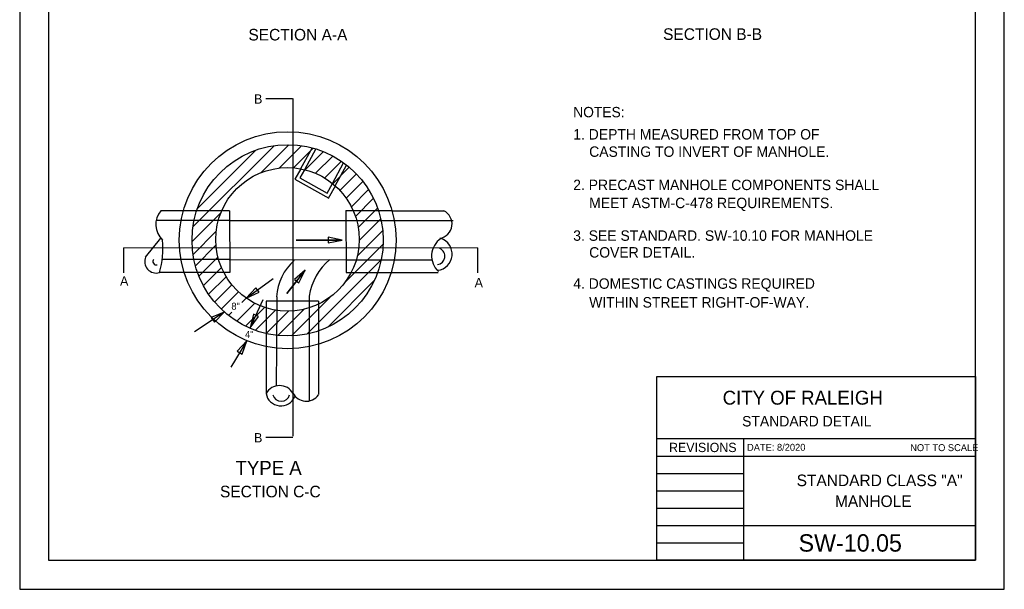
# Model space of a CAD drawing. Extents: x 0 to 8.5, y 0 to 11.
# Drawn here: x 0 to 8.5, y 0 to 4.91 of the extents above; entities that cross this region are included whole.
import ezdxf

# ---------------------------------------------------------------- set-up
doc = ezdxf.new("R2010")
doc.units = 0
for name, color, linetype in [('Level 2', 7, 'Continuous'), ('SHEET BORDER', 7, 'Continuous'), ('SHEET NOTES', 7, 'Continuous'), ('SHEET TITLE BLOCK LINE', 7, 'Continuous'), ('SHEET TITLE BLOCK TEXT', 7, 'Continuous'), ('SHEET TRIM BORDER', 7, 'Continuous')]:
    doc.layers.add(name, color=color, linetype=linetype)

msp = doc.modelspace()

# ---------------------------------------------------------------- linework, layer by layer
at = {"layer": 'Level 2'}
for p, q in [((2.1235, 4.2335), (2.3565, 4.2335)), ((2.3585, 4.2345), (2.3585, 1.3215)), ((1.4955, 3.1285), (2.1955, 3.8275)), ((2.0815, 3.5935), (2.3235, 3.8365)), ((2.2405, 3.6345), (2.4335, 3.8275)), ((1.5345, 3.2865), (2.0375, 3.7885)), ((2.3625, 3.6365), (2.5325, 3.8065)), ((2.5255, 3.8085), (2.4255, 3.6275)), ((2.5575, 3.7995), (2.4585, 3.6205)), ((2.4645, 3.6195), (2.6215, 3.7765)), ((2.5535, 3.5895), (2.7035, 3.7385)), ((2.6325, 3.5485), (2.7775, 3.6935)), ((2.6995, 3.5015), (2.7965, 3.6805)), ((2.7245, 3.4805), (2.8225, 3.6605)), ((2.4265, 3.6275), (2.3765, 3.5395)), ((2.4575, 3.6205), (2.4195, 3.5515)), ((2.7025, 3.4995), (2.8455, 3.6415)), ((2.7645, 3.4415), (2.9065, 3.5835)), ((2.3765, 3.5395), (2.6675, 3.3735)), ((2.4195, 3.5515), (2.6535, 3.4175)), ((2.6535, 3.4175), (2.6995, 3.5015)), ((2.8185, 3.3755), (2.9625, 3.5195)), ((2.6665, 3.3735), (2.7255, 3.4805)), ((2.8635, 3.3015), (3.0115, 3.4495)), ((2.8985, 3.2175), (3.0545, 3.3735)), ((1.4135, 3.2665), (1.2175, 3.2665)), ((1.7435, 3.2665), (1.4135, 3.2665)), ((1.4875, 3.0005), (1.7365, 3.2495)), ((1.8125, 3.2665), (1.7435, 3.2665)), ((1.8125, 3.2665), (1.8135, 2.7325)), ((2.8165, 3.2675), (2.8175, 2.7325)), ((2.8165, 3.2675), (2.8795, 3.2675)), ((2.8795, 3.2675), (3.2125, 3.2675)), ((2.9225, 3.1215), (3.0895, 3.2895)), ((3.2165, 3.2665), (3.6615, 3.2665)), ((1.3935, 3.1825), (1.1785, 3.1825)), ((1.7135, 3.1815), (1.3935, 3.1825)), ((1.8125, 3.1815), (1.7135, 3.1815)), ((1.8125, 3.1815), (2.8125, 3.1815)), ((2.8125, 3.1815), (2.9095, 3.1815)), ((2.9095, 3.1815), (3.2345, 3.1815)), ((2.9315, 3.0105), (3.1165, 3.1965)), ((3.2345, 3.1815), (3.7435, 3.1825)), ((1.4965, 2.8895), (1.6965, 3.0895)), ((2.9145, 2.8745), (3.1335, 3.0945)), ((1.0875, 2.8665), (1.2185, 3.0295)), ((2.3855, 3.0135), (2.7825, 3.0135)), ((2.8105, 2.6515), (3.1375, 2.9785)), ((3.9525, 2.9455), (0.8955, 2.9445)), ((0.8955, 2.9455), (0.8955, 2.7305)), ((1.5175, 2.7915), (1.6945, 2.9685)), ((3.9545, 2.7305), (3.9545, 2.9455)), ((1.3925, 2.8455), (1.2305, 2.8455)), ((1.7175, 2.8445), (1.3925, 2.8455)), ((1.5475, 2.7025), (1.7115, 2.8655)), ((1.8135, 2.8445), (1.7175, 2.8445)), ((1.8095, 2.8445), (2.8165, 2.8425)), ((2.4815, 2.2035), (3.1205, 2.8425)), ((2.8165, 2.8425), (2.9055, 2.8425)), ((2.9055, 2.8425), (3.2345, 2.8425)), ((3.2345, 2.8425), (3.5635, 2.8425)), ((1.4205, 2.7325), (1.2065, 2.7325)), ((1.7625, 2.7325), (1.4205, 2.7325)), ((1.5855, 2.6205), (1.7415, 2.7765)), ((1.8135, 2.7325), (1.7625, 2.7325)), ((2.3075, 2.5525), (2.4645, 2.7525)), ((2.8175, 2.7325), (2.8605, 2.7325)), ((2.8615, 2.7335), (3.2085, 2.7345)), ((3.2095, 2.7345), (3.6115, 2.7345)), ((1.6305, 2.5465), (1.7815, 2.6975)), ((2.6605, 2.2625), (3.0615, 2.6635)), ((1.6825, 2.4785), (1.8315, 2.6275)), ((1.7405, 2.4165), (1.8895, 2.5655)), ((1.8735, 2.3125), (2.0295, 2.4675)), ((1.9165, 2.4745), (1.9545, 2.5125)), ((2.5805, 2.4855), (2.1265, 2.4855)), ((2.1265, 2.4855), (2.1265, 2.4275)), ((2.2195, 2.4855), (2.2165, 2.0825)), ((2.2195, 2.5245), (2.2195, 2.4855)), ((2.3455, 2.1865), (2.6795, 2.5205)), ((2.4995, 2.5335), (2.4995, 2.4855)), ((2.4995, 2.4855), (2.4995, 2.0915)), ((2.5805, 2.4855), (2.5805, 2.4605)), ((1.8035, 2.3615), (1.8325, 2.3905)), ((1.9505, 2.2695), (2.1135, 2.4325)), ((2.0345, 2.2345), (2.2085, 2.4085)), ((2.1265, 2.4255), (2.1265, 2.0935)), ((2.1275, 2.2065), (2.3195, 2.3995)), ((2.2295, 2.1905), (2.4565, 2.4165)), ((2.5805, 2.4585), (2.5805, 2.1145)), ((2.1265, 2.0945), (2.1265, 1.6905)), ((2.2165, 2.0825), (2.2155, 1.7605)), ((2.4995, 2.0915), (2.4995, 1.6225)), ((2.5805, 2.1145), (2.5805, 1.6805)), ((2.3575, 1.3085), (2.1235, 1.3085))]:
    msp.add_line(p, q, dxfattribs=at)
for points in [[(2.7825, 3.0135), (2.3855, 3.0135)], [(2.4645, 2.7525), (2.3075, 2.5525)], [(1.9545, 2.5125), (2.1895, 2.6825)], [(1.9885, 2.2565), (2.1025, 2.5005)], [(1.7655, 2.3925), (1.5105, 2.2205)], [(1.9615, 2.1445), (1.8225, 1.9155)]]:
    msp.add_lwpolyline(points, dxfattribs=at)
for points in [[(2.7825, 3.0135), (2.6625, 3.0375), (2.6625, 2.9895)], [(2.4645, 2.7525), (2.3715, 2.6725), (2.4095, 2.6435)], [(1.9545, 2.5125), (2.0665, 2.5635), (2.0385, 2.6025)], [(1.7655, 2.3925), (1.6535, 2.3455), (1.6805, 2.3055)], [(1.9885, 2.2565), (2.0615, 2.3545), (2.0175, 2.3745)], [(1.9615, 2.1445), (1.8785, 2.0545), (1.9195, 2.0295)]]:
    msp.add_lwpolyline(points, close=True, dxfattribs=at)
for centre, radius in [((2.3139, 3.0119), 0.9362), ((2.3128, 3.0111), 0.8253), ((2.3117, 3.019), 0.6195)]:
    msp.add_circle(centre, radius, dxfattribs=at)
for centre, radius, start, end in [((1.3607, 3.1484), 0.1858, 140.48755, 226.4513), ((3.606, 3.1532), 0.1262, 279.86408, 63.90382), ((0.497, 2.941), 0.7394, 343.62608, 5.64641), ((3.7386, 2.8762), 0.1826, 124.55714, 227.1661), ((3.5917, 2.8924), 0.141, 276.68365, 72.13492), ((3.5998, 2.8737), 0.071, 275.53153, 67.89438), ((1.1782, 2.8277), 0.0987, 156.90241, 286.67569), ((1.1782, 2.8277), 0.0287, 137.66264, 285.29233), ((2.6822, 2.4937), 0.4652, 132.20375, 176.22627), ((2.987, 2.4617), 0.4922, 128.90003, 172.08408), ((2.2432, 1.6239), 0.1341, 29.67554, 150.32446), ((2.2544, 1.7125), 0.1297, 190.01308, 337.64658), ((2.2578, 1.6993), 0.0763, 197.35812, 342.64188), ((2.4763, 1.7568), 0.1341, 209.67554, 263.76508), ((2.4752, 1.7475), 0.1248, 263.76514, 325.58862)]:
    msp.add_arc(centre, radius, start, end, dxfattribs=at)
at = {"layer": 'SHEET BORDER'}
msp.add_lwpolyline([(8.25, 10.75), (0.25, 10.75), (0.25, 0.25), (8.25, 0.25)], close=True, dxfattribs=at)
at = {"layer": 'SHEET TITLE BLOCK LINE'}
for p, q in [((5.5002, 1.2999), (8.25, 1.2999)), ((6.2501, 0.25), (6.2501, 1.2999)), ((5.5002, 1.1499), (8.25, 1.1499)), ((5.5002, 0.9999), (6.2501, 0.9999)), ((5.5002, 0.85), (6.2501, 0.85)), ((5.5002, 0.7), (6.2501, 0.7)), ((5.5002, 0.55), (6.2501, 0.55)), ((6.2501, 0.55), (8.25, 0.55)), ((5.5002, 0.4), (6.2501, 0.4))]:
    msp.add_line(p, q, dxfattribs=at)
msp.add_lwpolyline([(8.25, 0.25), (5.5002, 0.25), (5.5002, 1.8359), (8.25, 1.8359)], close=True, dxfattribs=at)
at = {"layer": 'SHEET TRIM BORDER'}
msp.add_lwpolyline([(8.5, 11), (0, 11), (0, 0), (8.5, 0)], close=True, dxfattribs=at)

# ---------------------------------------------------------------- texts
at = {"layer": 'Level 2'}
for s, height, p in [('SECTION A-A', 0.100002, (1.9745, 4.7355)), ('SECTION B-B', 0.100002, (5.5545, 4.7405)), ('B', 0.08, (2.0235, 4.1905)), ('A', 0.08, (0.8665, 2.6205)), ('A', 0.08, (3.9275, 2.6065)), ('8" ', 0.06, (1.8275, 2.4125)), ('4"', 0.06, (1.9455, 2.1695)), ('B', 0.08, (2.0235, 1.2675)), ('TYPE A ', 0.12, (1.8635, 0.9875)), ('SECTION C-C', 0.100002, (1.7292, 0.7935))]:
    msp.add_text(s, height=height, dxfattribs=at).set_placement(p)
at = {"layer": 'SHEET NOTES'}
for s, height, p in [('NOTES:', 0.0891, (4.7784, 4.0731)), ('1. DEPTH MEASURED FROM TOP OF', 0.090002, (4.7784, 3.8809)), ('CASTING TO INVERT OF MANHOLE.', 0.090002, (4.9162, 3.7315)), ('2. PRECAST MANHOLE COMPONENTS SHALL', 0.090002, (4.7784, 3.4444)), ('MEET ASTM-C-478 REQUIREMENTS.', 0.090002, (4.9162, 3.2887)), ('3. SEE STANDARD. SW-10.10 FOR MANHOLE', 0.090002, (4.7784, 3.007)), ('COVER DETAIL.', 0.090002, (4.9162, 2.8621)), ('4. DOMESTIC CASTINGS REQUIRED', 0.090002, (4.7784, 2.593)), ('WITHIN STREET RIGHT-OF-WAY.', 0.090002, (4.9162, 2.431))]:
    msp.add_text(s, height=height, dxfattribs=at).set_placement(p)
at = {"layer": 'SHEET TITLE BLOCK TEXT'}
for s, height, p in [('CITY OF RALEIGH', 0.12, (6.0686, 1.5932)), ('STANDARD DETAIL', 0.09, (6.2364, 1.4053)), ('REVISIONS', 0.08, (5.6059, 1.184)), ('DATE: 8/2020', 0.06, (6.279, 1.195)), ('NOT TO SCALE', 0.06, (7.6877, 1.1922)), ('STANDARD CLASS "A"', 0.100002, (6.7075, 0.89)), ('MANHOLE', 0.1, (7.0381, 0.71)), ('SW-10.05', 0.15, (6.724, 0.325))]:
    msp.add_text(s, height=height, dxfattribs=at).set_placement(p)

doc.saveas('drawing.dxf')
